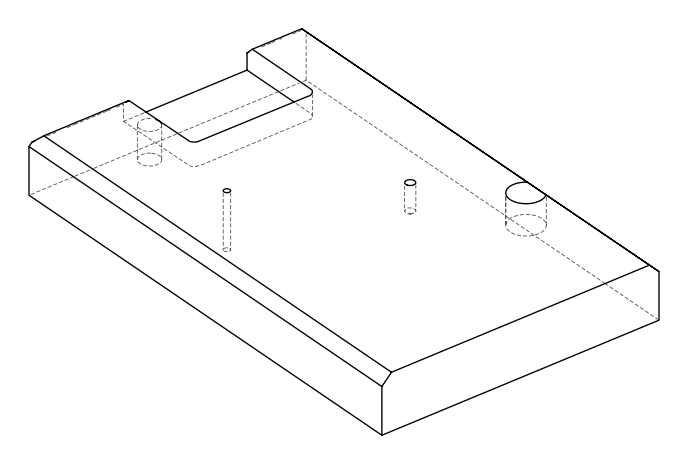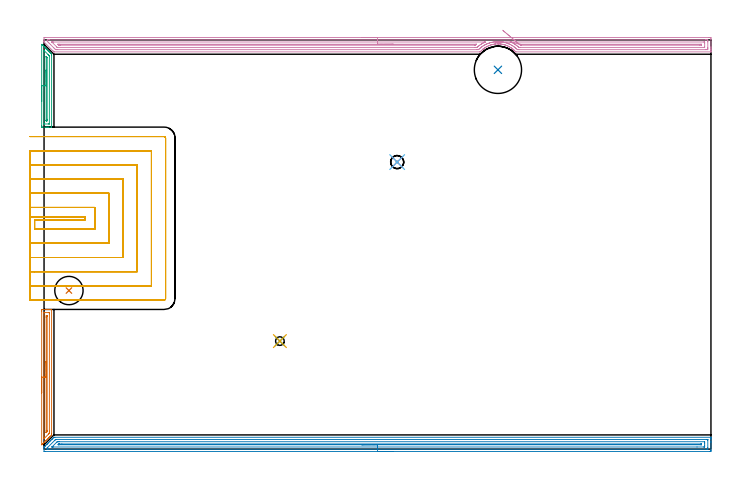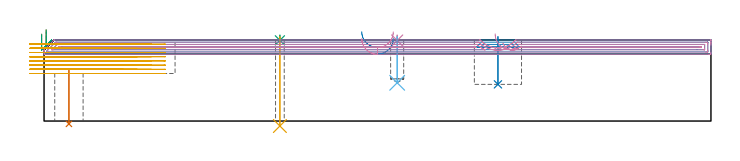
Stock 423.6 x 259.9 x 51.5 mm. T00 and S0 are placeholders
(PLAN: 11 operations, 6 tool changes, 60.4 min)
(1 INDEXABLE_INSERT_DRILL_THROUGH_HOLE_FROM_SOLID | STEP1HOLE_1 | NXT0302_007 | 0.14 min | 13080 mm3)
(2 INDEXABLE_INSERT_DRILL_BLIND_HOLE_FROM_SOLID | STEP1POCKET | UGT0302_009 | 0.12 min | 19916 mm3)
(3 SPOT_DRILL | STEP1HOLE | NXT0321_9005460120000 | 0.03 min | 1 mm3)
(4 SPOT_DRILL_1 | STEP1POCKET_1 | NXT0321_9005460120000 | 0.03 min | 0 mm3)
(5 DRILL_THROUGH_HOLE_INTO_CENTER | STEP1HOLE | UGT0301_450 | 0.23 min | 1205 mm3)
(6 DRILL_BLIND_HOLE_INTO_CENTER | STEP1POCKET_1 | UGT0301_200 | 0.12 min | 1372 mm3)
(7 AREA_MILL | FG_CHAMFER_SURFACE | UGT0205_001 | 2.15 min | 1836 mm3)
(8 AREA_MILL_1 | FG_CHAMFER_SURFACE_1 | UGT0205_001 | 13.65 min | 17023 mm3)
(9 AREA_MILL_2 | FG_CHAMFER_SURFACE_2 | UGT0205_001 | 1.35 min | 1173 mm3)
(10 AREA_MILL_3 | FG_CHAMFER_SURFACE_3 | UGT0205_001 | 13.53 min | 17243 mm3)
(11 MILL_SLOT | SLOT_PARTIAL_RECTANGULAR | NXT0201_011 | Follow Part, ap 3, ae 75% | 29.04 min | 199243 mm3)
(TOOL NXT0302_007 | Index. Insert Drill 18mm [880-D1800L25-05] | D18 PA176 FL90 Z2)
(TOOL UGT0302_009 | Indexable Insert Drill 30mm | D30 PA180 FL50 Z2)
(TOOL NXT0321_9005460120000 | NC Spot Drill, 142deg, 12mm, Carbide, Uncoated | D12 PA142 FL30 Z2)
(TOOL UGT0301_450 | Carbide Drill 5.5 mm | D5.5 PA118 FL57 Z2)
(TOOL UGT0301_200 | Twist Drill 8.3 mm | D8.3 PA118 FL72 Z2)
(TOOL UGT0205_001 | Chamfer Mill 20 x 3 x 45 deg. | D20 FL50 Z2)
(TOOL NXT0201_011 | ENDMILL 12mm [2P460-1200-NA 1630] | D12 FL38 Z6)
(OP 1 INDEXABLE_INSERT_DRILL_THROUGH_HOLE_FROM_SOLID)
G17 G21 G94 G90
T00 M6
G54
G17 G0 G90 X15.8 Y100.7 S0 M3
G43 Z61.5 H1
G94 G81 G98 Z-1.814 F250. R32.2
G80
M5
M2
(OP 2 INDEXABLE_INSERT_DRILL_BLIND_HOLE_FROM_SOLID)
G17 G21 G94 G90
T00 M6
G54
G17 G0 G90 X288.3 Y240.9 S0 M3
G43 Z61.5 H0
G94 G81 G98 Z23.3 F250. R53.5
G80
M5
M2
(OP 3 SPOT_DRILL)
G17 G21 G94 G90
T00 M6
G54
G17 G0 G90 X149.8 Y68.6 S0 M3
G43 Z61.5 H0
G94 G81 G98 Z51.263 F250. R54.5
G80
M5
M2
(OP 4 SPOT_DRILL_1)
G17 G21 G94 G90
T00 M6
G54
G17 G0 G90 X224.3 Y182.3 S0 M3
G43 Z61.5 H0
G94 G81 G98 Z51.143 F250. R54.5
G80
M5
M2
(OP 5 DRILL_THROUGH_HOLE_INTO_CENTER)
G17 G21 G94 G90
T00 M6
G54
G17 G0 G90 X149.8 Y68.6 S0 M3
G43 Z61.5 H0
G94 G73 G98 Z-3.152 F250. Q5.465 R53.5
G80
M5
M2
(OP 6 DRILL_BLIND_HOLE_INTO_CENTER)
G17 G21 G94 G90
T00 M6
G54
G17 G0 G90 X224.3 Y182.3 S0 M3
G43 Z61.5 H0
G94 G81 G98 Z24.3 F250. R53.5
G80
M5
M2
(OP 7 AREA_MILL)
G17 G21 G94 G90
T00 M6
G54
G17 G0 G90 X-1.5 Y35.7 S1061 M3
G43 Z61.5 H0
Z55.2
G94 G1 Y35.738 Z54.328 F250.
Y35.852 Z53.464
Y36.041 Z52.612
Y36.303 Z51.78
Y36.637 Z50.974
Y37.04 Z50.2
Y37.509 Z49.464
Y38.04 Z48.772
Y38.629 Z48.129
Y39.272 Z47.54
Y39.964 Z47.008
Y40.7 Z46.54
Y41.474 Z46.137
Y42.28 Z45.803
Y43.112 Z45.541
Y43.964 Z45.352
Y44.829 Z45.238
Y45.7 Z45.2
Y87.702
X-1.499 Y88.094 Z45.201
X-1.494 Y88.589 Z45.203
X-1.491 Y88.691 Z45.205
X-1.004 Y88.7 Z45.692
X1.65 Z48.344
X2.218 Z48.915
X2.535 Z49.231
X3.102 Z49.799
X3.419 Z50.114
X4.053 Z50.752
X4.445 Z51.144
X4.781 Z51.471
X4.797 Y88.692 Z51.488
X4.8 Y88.54 Z51.5
Y9.554
X4.799 Y9.005 Z51.483
X4.752 Y8.951 Z51.45
X3.997 Y8.197 Z50.697
X3.714 Y7.912 Z50.41
X3.128 Y7.328 Z49.828
X2.829 Y7.027 Z49.525
X2.23 Y6.43 Z48.93
X1.945 Y6.142 Z48.64
X1.338 Y5.537 Z48.037
X1.06 Y5.258 Z47.755
X0.366 Y4.566 Z47.066
X0.001 Y4.199 Z46.697
X-0.551 Y3.649 Z46.149
X-0.892 Y3.306 Z45.804
X-1.34 Y2.86 Z45.358
X-1.446 Y2.759 Z45.252
X-1.493 Y2.719 Z45.205
X-1.499 Y2.833 Z45.201
X-1.5 Y2.86 Z45.2
Y45.7
X-0.086 Z46.614
X-0.085 Y86.524 Z46.615
X-0.084 Y86.631 Z46.616
X-0.081 Y86.683 Z46.619
X-0.08 Y86.688 Z46.62
X-0.061 Y86.692 Z46.639
X-0.01 Y86.696 Z46.69
X0.378 Y86.7 Z47.078
X3.032 Y86.699 Z49.732
X3.264 Y86.695 Z49.964
X3.368 Y86.69 Z50.068
X3.379 Y86.686 Z50.079
X3.381 Y86.67 Z50.081
X3.384 Y86.624 Z50.084
X3.385 Y86.53 Z50.085
X3.386 Y86.343 Z50.086
Y11.373
X3.385 Y10.481 Z50.085
X3.384 Y10.446 Z50.084
X3.367 Y10.028 Z50.067
X3.16 Y9.815 Z49.86
X2.903 Y9.554 Z49.603
X0.144 Y6.794 Z46.844
X0.052 Y6.704 Z46.752
X-0.04 Y6.618 Z46.66
X-0.07 Y6.591 Z46.63
X-0.084 Y6.84 Z46.616
X-0.086 Y7.735 Z46.614
Y45.7
X1.328 Z48.028
X1.329 Y83.631 Z48.029
X1.33 Y83.955 Z48.03
X1.334 Y84.524 Z48.034
X1.335 Y84.677 Z48.035
X1.483 Y84.692 Z48.183
X1.65 Y84.696 Z48.35
X1.824 Y84.695 Z48.524
X1.94 Y84.69 Z48.64
X1.966 Y84.685 Z48.666
X1.967 Y84.67 Z48.667
X1.969 Y84.632 Z48.669
X1.971 Y84.524 Z48.671
Y11.907
X1.97 Y11.339 Z48.67
X1.967 Y11.177 Z48.667
X1.965 Y11.097 Z48.665
X1.957 Y11.068 Z48.657
X1.939 Y11.047 Z48.639
X1.65 Y10.751 Z48.35
X1.499 Y10.599 Z48.199
X1.345 Y10.446 Z48.045
X1.34 Z48.04
X1.336 Z48.036
X1.334 Y10.462 Z48.034
X1.33 Y10.769 Z48.03
X1.329 Y11.339 Z48.029
X1.328 Y11.663 Z48.028
Y45.7
Y46.572 Z48.067
Y47.437 Z48.18
Y48.288 Z48.369
Y49.12 Z48.632
Y49.926 Z48.965
Y50.7 Z49.368
Y51.436 Z49.837
Y52.128 Z50.368
Y52.771 Z50.957
Y53.361 Z51.601
Y53.892 Z52.293
Y54.36 Z53.028
Y54.763 Z53.802
Y55.097 Z54.608
Y55.359 Z55.44
Y55.548 Z56.292
Y55.662 Z57.157
Y55.7 Z58.028
G0 Z61.5
M5
M2
(OP 8 AREA_MILL_1)
G17 G21 G94 G90
T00 M6
G54
G17 G0 G90 X221.8 Y-1.5 S1061 M3
G43 Z61.5 H0
Z52.5
G94 G1 X221.762 Z51.628 F250.
X221.648 Z50.764
X221.459 Z49.912
X221.197 Z49.08
X220.863 Z48.274
X220.46 Z47.5
X219.992 Z46.764
X219.46 Z46.072
X218.871 Z45.429
X218.228 Z44.84
X217.536 Z44.308
X216.8 Z43.84
X216.026 Z43.437
X215.22 Z43.103
X214.388 Z42.841
X213.536 Z42.652
X212.672 Z42.538
X211.8 Z42.5
X0.613
X0.424 Y-1.498 Z42.502
X0.002 Y-1.491 Z42.505
X0. Y-1.316 Z42.681
Y-0.101 Z43.894
Y0.899 Z44.899
X0.01 Y1.202 Z45.201
X0.033 Y1.228 Z45.227
X0.166 Y1.366 Z45.365
X0.613 Y1.814 Z45.811
X0.764 Y1.966 Z45.962
X1.059 Y2.259 Z46.259
X1.65 Y2.852 Z46.848
X1.939 Y3.139 Z47.139
X1.952 Y3.152 Z47.152
X2.536 Y3.738 Z47.734
X2.881 Y4.081 Z48.081
X3.422 Y4.624 Z48.62
X3.796 Y4.996 Z48.996
X4.308 Y5.51 Z49.507
X4.9 Y6.101 Z50.1
X5.078 Y6.279 Z50.276
X5.194 Y6.396 Z50.393
X5.786 Y6.987 Z50.986
X6.229 Y7.429 Z51.429
X6.234 Y7.434 Z51.433
X6.305 Y7.5 Z51.483
X6.864 Z51.5
X423.434
X423.59 Y7.497 Z51.488
X423.592 Y7.475 Z51.466
X423.6 Y7.118 Z51.117
Y6.76 Z50.76
Y6.101 Z50.096
Y4.885 Z48.882
Y4.329 Z48.323
Y-0.708 Z43.289
X423.597 Y-0.986 Z43.011
X423.592 Y-1.492 Z42.506
X423.499 Y-1.495 Z42.503
X422.987 Y-1.5 Z42.5
X211.8
Y-0.086 Z43.914
X2.399
X2.177 Y-0.085 Z43.915
X2.073 Y-0.082 Z43.918
X2.024 Y-0.079 Z43.921
X2.01 Y-0.076 Z43.924
X2.008 Y-0.059 Z43.941
X2.003 Y0.047 Z44.047
X2.001 Y0.294 Z44.294
X2.003 Y0.572 Z44.572
X2.007 Y0.685 Z44.685
X2.01 Y0.735 Z44.735
X2.046 Y0.785 Z44.785
X2.218 Y0.964 Z44.964
X2.399 Y1.148 Z45.148
X6.864 Y5.613 Z49.613
X7.111 Y5.855 Z49.855
X7.329 Y6.067 Z50.067
X7.756 Y6.085 Z50.085
X7.772
X421.201 Y6.086 Z50.086
X421.423 Y6.085 Z50.085
X421.527 Y6.082 Z50.082
X421.576 Y6.079 Z50.079
X421.59 Y6.076 Z50.076
X421.592 Y6.059 Z50.059
X421.596 Y5.953 Z49.953
X421.6 Y5.706 Z49.706
X421.599 Y0.785 Z44.785
X421.597 Y0.392 Z44.392
X421.59 Y-0.005 Z43.995
X421.577 Y-0.079 Z43.921
X421.53 Y-0.081 Z43.919
X421.421 Y-0.084 Z43.916
X421.201 Y-0.086 Z43.914
X211.8
Y1.328 Z45.328
X5.971 Y1.329 Z45.329
X5.421 Y1.33 Z45.33
X5.117 Y1.334 Z45.334
X5.078 Y1.335 Z45.335
X5.056 Y1.346 Z45.346
X5.064 Y1.359 Z45.359
X5.078 Y1.377 Z45.377
X7.893 Y4.193 Z48.193
X8.031 Y4.329 Z48.329
X8.343 Y4.633 Z48.633
X8.394 Y4.665 Z48.665
X8.477 Y4.667 Z48.667
X8.649 Y4.669 Z48.669
X9.197 Y4.671 Z48.671
X9.542 Y4.672 Z48.672
X419.415 Y4.671 Z48.671
X419.53 Y4.669 Z48.669
X419.571 Y4.667 Z48.667
X419.587 Y4.666 Z48.666
X419.59 Y4.633 Z48.633
X419.596 Y4.512 Z48.512
X419.599 Y4.329 Z48.329
X419.6 Y4.146 Z48.146
Y3.443 Z47.443
Y2.374 Z46.374
X419.596 Y1.671 Z45.671
X419.593 Y1.495 Z45.495
X419.579 Y1.335 Z45.335
X419.415 Y1.334 Z45.334
X418.867 Y1.33 Z45.33
X414.753 Y1.328 Z45.328
X211.8
Y2.743 Z46.743
X9.542
X9.354 Y2.744 Z46.744
X9.013 Y2.75 Z46.75
X8.914 Y2.754 Z46.754
X8.975 Y2.82 Z46.82
X9.053 Y2.902 Z46.902
X9.123 Y2.973 Z46.973
X9.283 Y3.129 Z47.129
X9.351 Y3.192 Z47.192
X9.418 Y3.25 Z47.25
X9.542 Y3.253 Z47.253
X9.731 Y3.256 Z47.256
X11.328 Y3.257 Z47.257
X416.924
X417.442 Y3.255 Z47.255
X417.528 Y3.253 Z47.253
X417.588 Y3.251 Z47.251
X417.59 Y3.206 Z47.206
X417.593 Y3. Z47.
X417.59 Y2.794 Z46.794
X417.588 Y2.749 Z46.749
X417.528 Y2.747 Z46.747
X417.44 Y2.745 Z46.745
X416.924 Y2.743 Z46.743
X416.736
X211.8
X210.928 Z46.781
X210.064 Z46.895
X209.212 Z47.083
X208.38 Z47.346
X207.574 Z47.68
X206.8 Z48.082
X206.064 Z48.551
X205.372 Z49.082
X204.729 Z49.672
X204.14 Z50.315
X203.608 Z51.007
X203.14 Z51.743
X202.737 Z52.516
X202.403 Z53.322
X202.141 Z54.154
X201.952 Z55.006
X201.838 Z55.871
X201.8 Z56.743
G0 Z61.5
M5
M2
(OP 9 AREA_MILL_2)
G17 G21 G94 G90
T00 M6
G54
G17 G0 G90 X-1.5 Y220.8 S1061 M3
G43 Z61.5 H0
Z55.2
G94 G1 Y220.838 Z54.328 F250.
Y220.952 Z53.463
Y221.141 Z52.612
Y221.403 Z51.78
Y221.737 Z50.974
Y222.14 Z50.2
Y222.608 Z49.464
Y223.14 Z48.772
Y223.729 Z48.129
Y224.372 Z47.539
Y225.064 Z47.008
Y225.8 Z46.54
Y226.574 Z46.137
Y227.38 Z45.803
Y228.212 Z45.541
Y229.064 Z45.352
Y229.928 Z45.238
Y230.8 Z45.2
Y256.887
X-1.496 Y257.084 Z45.202
X-1.446 Y257.04 Z45.252
X-1.251 Y256.851 Z45.449
X-1.148 Y256.748 Z45.552
X-1.004 Y256.605 Z45.693
X-0.955 Y256.555 Z45.744
X-0.759 Y256.359 Z45.94
X-0.709 Y256.31 Z45.988
X-0.659 Y256.259 Z46.04
X-0.465 Y256.066 Z46.234
X-0.414 Y256.016 Z46.283
X-0.363 Y255.963 Z46.336
X-0.171 Y255.772 Z46.527
X-0.119 Y255.721 Z46.578
X-0.067 Y255.667 Z46.632
X0.122 Y255.478 Z46.821
X0.176 Y255.426 Z46.872
X0.229 Y255.371 Z46.928
X0.416 Y255.185 Z47.115
X0.47 Y255.131 Z47.167
X0.525 Y255.075 Z47.224
X0.71 Y254.891 Z47.409
X0.765 Y254.836 Z47.462
X0.821 Y254.779 Z47.52
X1.003 Y254.597 Z47.702
X1.06 Y254.541 Z47.757
X1.117 Y254.483 Z47.816
X1.297 Y254.303 Z47.996
X1.355 Y254.246 Z48.052
X1.414 Y254.187 Z48.113
X1.591 Y254.01 Z48.29
X1.65 Y253.952 Z48.347
X1.71 Y253.891 Z48.409
X1.885 Y253.716 Z48.584
X1.945 Y253.657 Z48.641
X2.006 Y253.595 Z48.705
X2.178 Y253.422 Z48.877
X2.24 Y253.362 Z48.936
X2.302 Y253.299 Z49.001
X2.472 Y253.128 Z49.171
X2.535 Y253.067 Z49.231
X2.598 Y253.003 Z49.297
X2.766 Y252.835 Z49.465
X2.83 Y252.772 Z49.526
X2.894 Y252.707 Z49.593
X3.06 Y252.541 Z49.759
X3.124 Y252.477 Z49.821
X3.19 Y252.411 Z49.889
X3.353 Y252.247 Z50.052
X3.419 Y252.182 Z50.116
X3.486 Y252.115 Z50.185
X3.647 Y251.954 Z50.346
X3.714 Y251.888 Z50.411
X3.782 Y251.819 Z50.481
X3.941 Y251.66 Z50.64
X4.009 Y251.593 Z50.705
X4.078 Y251.523 Z50.777
X4.234 Y251.366 Z50.934
X4.304 Y251.298 Z51.
X4.375 Y251.227 Z51.072
X4.746 Y250.855 Z51.444
X4.759 Y250.841 Z51.454
X4.8 Y250.795 Z51.481
Y250.338 Z51.5
Y204.59
X4.801 Y204.51 Z51.499
X4.575 Y204.5 Z51.273
X2.935 Z49.634
X2.535 Z49.231
X2.334 Z49.031
X1.65 Z48.347
X1.45 Z48.147
X0.765 Z47.459
X-1.004 Y204.501 Z45.691
X-1.24 Y204.503 Z45.455
X-1.491 Y204.508 Z45.205
X-1.493 Y204.553 Z45.203
X-1.499 Y205.045 Z45.201
X-1.5 Y205.543 Z45.2
Y230.8
X-0.086 Z46.614
Y253.003
X-0.083 Y253.175 Z46.617
X-0.08 Y253.216 Z46.62
X-0.079 Y253.218 Z46.621
X-0.067 Y253.21 Z46.633
X-0.029 Y253.178 Z46.671
X0.007 Y253.143 Z46.707
X0.148 Y253.003 Z46.848
X2.535 Y250.616 Z49.235
X2.811 Y250.338 Z49.511
X3.09 Y250.055 Z49.79
X3.275 Y249.863 Z49.975
X3.379 Y249.746 Z50.079
X3.386 Y249.45 Z50.086
X3.385 Y206.821 Z50.085
X3.381 Y206.608 Z50.081
X3.379 Y206.511 Z50.079
X3.174 Y206.506 Z49.874
X2.853 Y206.501 Z49.553
X0.199 Z46.899
X0.022 Y206.507 Z46.722
X-0.037 Y206.51 Z46.663
X-0.079 Y206.525 Z46.621
X-0.086 Y206.821 Z46.614
Y230.8
X1.328 Z48.028
X1.329 Y248.885 Z48.029
X1.331 Y249.208 Z48.031
X1.333 Y249.3 Z48.033
X1.335 Y249.343 Z48.035
X1.355 Y249.333 Z48.055
X1.486 Y249.209 Z48.186
X1.65 Y249.049 Z48.35
X1.893 Y248.805 Z48.593
X1.952 Y248.741 Z48.652
X1.964 Y248.725 Z48.664
X1.967 Y248.708 Z48.667
X1.969 Y248.67 Z48.669
X1.971 Y248.562 Z48.671
Y209.485
X1.97 Y209.164 Z48.67
X1.966 Y208.597 Z48.666
X1.965 Y208.526 Z48.665
X1.843 Y208.51 Z48.543
X1.745 Y208.502 Z48.445
X1.65 Y208.501 Z48.35
X1.553 Y208.503 Z48.253
X1.36 Y208.51 Z48.06
X1.334 Y208.516 Z48.034
X1.332 Y208.524 Z48.032
X1.33 Y208.551 Z48.03
X1.329 Y208.597 Z48.029
X1.328 Y208.92 Z48.028
Y230.8
Y231.672 Z48.066
Y232.536 Z48.18
Y233.388 Z48.369
Y234.22 Z48.631
Y235.026 Z48.965
Y235.8 Z49.368
Y236.536 Z49.837
Y237.228 Z50.368
Y237.871 Z50.957
Y238.46 Z51.601
Y238.992 Z52.293
Y239.46 Z53.028
Y239.863 Z53.802
Y240.197 Z54.608
Y240.459 Z55.44
Y240.648 Z56.292
Y240.762 Z57.157
Y240.8 Z58.028
G0 Z61.5
M5
M2
(OP 10 AREA_MILL_3)
G17 G21 G94 G90
T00 M6
G54
G17 G0 G90 X201.8 Y261.4 S1061 M3
G43 Z61.5 H0
Z52.4
G94 G1 X201.838 Z51.528 F250.
X201.952 Z50.664
X202.141 Z49.812
X202.403 Z48.98
X202.737 Z48.174
X203.14 Z47.4
X203.609 Z46.664
X204.14 Z45.972
X204.729 Z45.329
X205.372 Z44.74
X206.064 Z44.209
X206.8 Z43.74
X207.574 Z43.337
X208.38 Z43.003
X209.212 Z42.741
X210.064 Z42.552
X210.928 Z42.438
X211.8 Z42.4
X422.433
X422.987 Y261.398 Z42.402
X423.535 Y261.394 Z42.404
X423.592 Y261.392 Z42.406
X423.596 Y260.849 Z42.949
X423.6 Y260.239 Z43.558
Y255.517 Z48.277
Y254.959 Z48.838
Y254.629 Z49.168
Y254.071 Z49.726
Y253.74 Z50.055
Y253.078 Z50.721
Y252.71 Z51.089
Y252.34 Z51.451
X423.591 Y252.303 Z51.488
X423.434 Y252.3 Z51.5
X299.757
X299.564 Y252.305 Z51.49
X299.11 Y252.791 Z51.008
X298.865 Y253.041 Z50.758
X298.765 Y253.14 Z50.656
X298.758 Y253.148 Z50.648
X298.645 Y253.257 Z50.543
X298.567 Y253.331 Z50.468
X298.552 Y253.345 Z50.454
X298.44 Y253.444 Z50.352
X298.269 Y253.596 Z50.199
X298.167 Y253.688 Z50.109
X297.775 Y254.025 Z49.775
X297.761 Y254.036 Z49.764
X297.658 Y254.12 Z49.68
X297.377 Y254.332 Z49.466
X297.214 Y254.456 Z49.343
X296.764 Y254.781 Z49.018
X296.632 Y254.869 Z48.931
X296.573 Y254.908 Z48.891
X296.304 Y255.073 Z48.723
X295.869 Y255.343 Z48.455
X295.462 Y255.573 Z48.226
X295.305 Y255.657 Z48.143
X295.052 Y255.791 Z48.008
X294.975 Y255.829 Z47.969
X294.846 Y255.889 Z47.908
X294.53 Y256.038 Z47.761
X294.081 Y256.235 Z47.564
X293.635 Y256.412 Z47.386
X293.507 Y256.457 Z47.337
X293.186 Y256.577 Z47.221
X292.902 Y256.674 Z47.124
X292.614 Y256.754 Z47.039
X292.292 Y256.848 Z46.948
X291.398 Y257.065 Z46.733
X290.828 Y257.167 Z46.627
X290.503 Y257.228 Z46.569
X290.056 Y257.292 Z46.508
X290.03 Y257.294 Z46.505
X289.935 Y257.302 Z46.495
X289.622 Y257.333 Z46.465
X289.609 Y257.334 Z46.463
X289.042 Y257.362 Z46.425
X288.715 Y257.383 Z46.41
X288.708
X288.481 Y257.38 Z46.402
X288.427 Y257.379 Z46.401
X288.149 Y257.378 Z46.402
X287.82 Y257.381 Z46.415
X286.926 Y257.327 Z46.468
X286.809 Y257.311 Z46.482
X286.71 Y257.3 Z46.496
X286.66 Y257.294 Z46.502
X286.511 Y257.275 Z46.521
X286.363 Y257.256 Z46.537
X286.032 Y257.216 Z46.58
X285.897 Y257.19 Z46.605
X285.47 Y257.11 Z46.682
X285.137 Y257.051 Z46.747
X284.577 Y256.913 Z46.884
X284.456 Y256.884 Z46.915
X284.243 Y256.831 Z46.967
X283.698 Y256.674 Z47.124
X283.348 Y256.552 Z47.247
X282.972 Y256.406 Z47.393
X282.791 Y256.333 Z47.461
X282.533 Y256.235 Z47.563
X282.454 Y256.204 Z47.593
X282.005 Y256.008 Z47.791
X281.56 Y255.796 Z48.
X281.357 Y255.689 Z48.11
X281.105 Y255.554 Z48.245
X280.665 Y255.305 Z48.495
X280.112 Y254.96 Z48.839
X280.028 Y254.908 Z48.891
X279.771 Y254.735 Z49.065
X279.666 Y254.658 Z49.141
X279.321 Y254.407 Z49.393
X279.032 Y254.184 Z49.612
X278.877 Y254.066 Z49.731
X278.825 Y254.024 Z49.773
X278.8 Y254.002 Z49.796
X278.496 Y253.74 Z50.057
X278.4 Y253.658 Z50.14
X277.982 Y253.284 Z50.516
X277.88 Y253.185 Z50.615
X277.836 Y253.142 Z50.658
X277.559 Y252.851 Z50.944
X277.059 Y252.332 Z51.468
X277.031 Y252.307 Z51.493
X276.54 Y252.3 Z51.5
X6.417
X6.305 Y252.304 Z51.489
X6.266 Y252.336 Z51.459
X6.098 Y252.501 Z51.297
X5.971 Y252.629 Z51.171
X5.749 Y252.851 Z50.949
X0.362 Y258.238 Z45.562
X0.166 Y258.437 Z45.363
X0.01 Y258.601 Z45.198
X0.009 Y258.627 Z45.172
X0. Y258.958 Z44.841
Y259.298 Z44.501
Y259.96 Z43.835
Y261.179 Z42.618
X0.002 Y261.391 Z42.405
X0.443 Y261.4 Z42.4
X211.8
Y259.986 Z43.814
X420.283
X421.177 Y259.985 Z43.815
X421.201 Y259.984 Z43.816
X421.59 Y259.96 Z43.84
X421.597 Y259.566 Z44.234
X421.599 Y259.071 Z44.729
X421.6 Y258.675 Z45.125
Y255.12 Z48.68
X421.599 Y254.629 Z49.171
X421.598 Y254.234 Z49.566
X421.59 Y253.74 Z50.06
X421.225 Y253.716 Z50.084
X421.201 Y253.715 Z50.085
X420.334 Y253.714 Z50.086
X301.543
X300.672 Y253.719 Z50.081
X300.651 Y253.721 Z50.079
X300.626 Y253.74 Z50.06
X300.176 Y254.16 Z49.64
X299.758 Y254.544 Z49.256
X299.66 Y254.629 Z49.171
X299.225 Y254.99 Z48.81
X298.865 Y255.271 Z48.529
X298.531 Y255.517 Z48.283
X297.972 Y255.91 Z47.89
X297.184 Y256.406 Z47.394
X297.079 Y256.469 Z47.331
X296.929 Y256.554 Z47.246
X296.186 Y256.948 Z46.852
X295.455 Y257.294 Z46.506
X295.293 Y257.367 Z46.433
X295.164 Y257.423 Z46.377
X294.4 Y257.718 Z46.082
X293.737 Y257.954 Z45.846
X293.507 Y258.023 Z45.777
X292.95 Y258.183 Z45.617
X292.614 Y258.266 Z45.534
X292.504 Y258.293 Z45.507
X292.055 Y258.395 Z45.405
X291.721 Y258.461 Z45.339
X291.376 Y258.526 Z45.274
X290.828 Y258.618 Z45.182
X290.322 Y258.687 Z45.113
X289.935 Y258.724 Z45.076
X289.351 Y258.764 Z45.036
X289.042 Y258.78 Z45.02
X288.423 Y258.799 Z45.001
X288.25 Y258.802 Z44.998
X288.215
X288.149 Y258.8 Z45.
X287.55 Y258.779 Z45.021
X287.256 Y258.763 Z45.037
X286.708 Y258.728 Z45.072
X286.543 Y258.713 Z45.087
X286.363 Y258.692 Z45.108
X285.912 Y258.632 Z45.168
X285.47 Y258.568 Z45.232
X285.142 Y258.509 Z45.291
X284.577 Y258.402 Z45.398
X284.398 Y258.361 Z45.439
X283.684 Y258.192 Z45.608
X283.649 Y258.183 Z45.617
X282.982 Y257.993 Z45.807
X282.899 Y257.968 Z45.832
X282.791 Y257.931 Z45.869
X282.323 Y257.76 Z46.04
X281.898 Y257.599 Z46.201
X281.679 Y257.512 Z46.288
X281.145 Y257.294 Z46.506
X281.005 Y257.233 Z46.567
X280.445 Y256.963 Z46.837
X280.112 Y256.791 Z47.009
X279.862 Y256.655 Z47.145
X279.415 Y256.406 Z47.394
X279.292 Y256.333 Z47.467
X279.264 Y256.316 Z47.484
X279.219 Y256.288 Z47.512
X278.748 Y255.986 Z47.814
X278.326 Y255.707 Z48.093
X278.214 Y255.629 Z48.171
X278.061 Y255.517 Z48.283
X277.704 Y255.248 Z48.552
X277.433 Y255.039 Z48.761
X277.208 Y254.853 Z48.947
X276.943 Y254.629 Z49.171
X276.729 Y254.441 Z49.359
X276.54 Y254.271 Z49.529
X276.267 Y254.012 Z49.788
X275.981 Y253.74 Z50.06
X275.671 Y253.716 Z50.084
X275.647
X274.78 Y253.714 Z50.086
X8.675
X7.781 Y253.715 Z50.085
X7.757 Y253.716 Z50.084
X7.322 Y253.74 Z50.06
X6.864 Y254.189 Z49.611
X6.422 Y254.629 Z49.171
X5.971 Y255.079 Z48.721
X4.185 Y256.865 Z46.935
X3.292 Y257.758 Z46.042
X2.869 Y258.183 Z45.617
X2.399 Y258.66 Z45.14
X2.01 Y259.071 Z44.729
X2.005 Y259.463 Z44.337
X2.01 Y259.96 Z43.84
X2.375 Y259.984 Z43.816
X2.399 Y259.985 Z43.815
X3.266 Y259.986 Z43.814
X211.8
Y258.571 Z45.229
X279.722
X279.848 Y258.57 Z45.23
X280.112 Y258.565 Z45.235
X280.229 Y258.562 Z45.238
X280.151 Y258.524 Z45.276
X280.112 Y258.506 Z45.294
X279.89 Y258.404 Z45.396
X279.412 Y258.183 Z45.617
X279.283 Y258.12 Z45.68
X279.219 Y258.088 Z45.712
X278.703 Y257.808 Z45.992
X278.326 Y257.599 Z46.201
X278.133 Y257.487 Z46.313
X277.811 Y257.294 Z46.506
X277.579 Y257.149 Z46.651
X277.433 Y257.056 Z46.744
X277.044 Y256.793 Z47.007
X276.54 Y256.441 Z47.359
X276.52 Y256.426 Z47.374
X276.493 Y256.406 Z47.394
X276.018 Y256.037 Z47.763
X275.647 Y255.741 Z48.059
X275.525 Y255.639 Z48.161
X275.384 Y255.517 Z48.283
X275.047 Y255.226 Z48.574
X274.944 Y255.138 Z48.662
X274.754 Y255.135 Z48.665
X274.25 Y255.13 Z48.67
X273.861 Y255.129 Z48.671
X273.359 Y255.128 Z48.672
X8.65 Y255.129 Z48.671
X8.519 Y255.13 Z48.67
X8.416 Y255.133 Z48.667
X8.386 Y255.135 Z48.665
X8.364 Y255.147 Z48.653
X8.321 Y255.187 Z48.613
X7.983 Y255.517 Z48.283
X5.317 Y258.183 Z45.617
X5.078 Y258.424 Z45.376
X4.98 Y258.531 Z45.269
X4.951 Y258.566 Z45.234
X4.962 Y258.567 Z45.233
X5.078 Y258.569 Z45.231
X5.58 Y258.571 Z45.229
X5.971
X211.8
Y257.157 Z46.643
X273.999
X274.486 Y257.153 Z46.647
X274.673 Y257.15 Z46.65
X274.721 Y257.146 Z46.654
X274.684 Y257.115 Z46.685
X274.609 Y257.053 Z46.747
X274.082 Y256.629 Z47.171
X274. Y256.566 Z47.234
X273.973 Y256.55 Z47.25
X273.938 Y256.547 Z47.253
X273.861 Y256.544 Z47.256
X273.723 Y256.543 Z47.257
X10.298
X9.68 Y256.544 Z47.256
X9.542 Y256.545 Z47.255
X9.441 Y256.549 Z47.251
X9.409 Y256.552 Z47.248
X9.381 Y256.576 Z47.224
X9.323 Y256.63 Z47.17
X9.1 Y256.851 Z46.949
X8.881 Y257.072 Z46.728
X8.829 Y257.128 Z46.672
X8.812 Y257.148 Z46.652
X8.824 Y257.15 Z46.65
X8.925 Y257.153 Z46.647
X9.542 Y257.157 Z46.643
X9.68
X211.8
X212.672 Z46.681
X213.537 Z46.795
X214.388 Z46.983
X215.22 Z47.246
X216.026 Z47.58
X216.8 Z47.982
X217.536 Z48.451
X218.228 Z48.982
X218.871 Z49.572
X219.46 Z50.215
X219.992 Z50.907
X220.46 Z51.643
X220.863 Z52.417
X221.197 Z53.223
X221.459 Z54.055
X221.648 Z54.906
X221.762 Z55.771
X221.8 Z56.643
G0 Z61.5
X286.551 Y258.415
Z55.386
G1 X286.576 Z54.514
X286.677 Y258.417 Z53.647
X286.852 Y258.42 Z52.793
X287.102 Y258.423 Z51.957
X287.424 Y258.428 Z51.146
X287.815 Y258.434 Z50.366
X288.272 Y258.441 Z49.623
X288.792 Y258.449 Z48.923
X289.372 Y258.458 Z48.271
X290.006 Y258.468 Z47.672
X290.69 Y258.478 Z47.131
X291.418 Y258.489 Z46.651
X292.186 Y258.501 Z46.236
X292.987 Y258.513 Z45.89
X293.814 Y258.525 Z45.615
X294.663 Y258.538 Z45.414
X295.526 Y258.551 Z45.287
X296.397 Y258.565 Z45.235
X296.69 Y258.569 Z45.231
X296.89 Y258.571 Z45.229
X419.025
X419.415 Y258.569 Z45.231
X419.545 Y258.567 Z45.233
X419.584 Y258.565 Z45.235
X419.59 Y258.489 Z45.311
X419.595 Y258.366 Z45.434
X419.599 Y258.183 Z45.617
X419.6 Y257.999 Z45.801
X419.599 Y255.335 Z48.465
X419.592 Y255.15 Z48.65
X419.589 Y255.134 Z48.666
X419.584 Y255.132 Z48.668
X419.562 Y255.13 Z48.67
X419.513 Y255.129 Z48.671
X419.415 Y255.128 Z48.672
X302.436 Y255.129 Z48.671
X301.932 Y255.13 Z48.67
X301.739 Y255.133 Z48.667
X301.693 Y255.135 Z48.665
X301.643 Y255.151 Z48.649
X301.543 Y255.233 Z48.567
X301.208 Y255.517 Z48.283
X300.651 Y255.984 Z47.816
X300.096 Y256.406 Z47.394
X299.758 Y256.649 Z47.151
X298.99 Y257.169 Z46.631
X298.865 Y257.247 Z46.553
X298.788 Y257.294 Z46.506
X298.274 Y257.596 Z46.204
X297.972 Y257.763 Z46.037
X297.182 Y258.183 Z45.617
X296.397 Y258.565 Z45.235
X301.895 Y257.15 Z46.65
X302.436 Y257.156 Z46.644
X302.575 Y257.157 Z46.643
X416.875
X417.492 Y257.152 Z46.648
X417.585 Y257.15 Z46.65
X417.59 Y257.057 Z46.743
X417.592 Y256.85 Z46.95
X417.59 Y256.643 Z47.157
X417.585 Y256.549 Z47.251
X417.487 Y256.547 Z47.253
X416.599 Y256.543 Z47.257
X303.093
X302.765 Y256.545 Z47.255
X302.683 Y256.547 Z47.253
X302.645 Y256.55 Z47.25
X302.6 Y256.565 Z47.235
X302.436 Y256.696 Z47.104
X301.895 Y257.15 Z46.65
X301.318 Y257.635 Z46.21
X300.713 Y258.142 Z45.839
X300.086 Y258.668 Z45.537
X299.441 Y259.209 Z45.308
X298.784 Y259.761 Z45.153
X298.118 Y260.319 Z45.073
X297.45 Y260.88 Z45.07
X296.784 Y261.439 Z45.142
X296.125 Y261.991 Z45.29
X295.479 Y262.534 Z45.513
X294.85 Y263.061 Z45.808
X294.243 Y263.57 Z46.173
X293.663 Y264.057 Z46.607
X293.114 Y264.518 Z47.104
X292.6 Y264.949 Z47.662
X292.126 Y265.347 Z48.276
X291.694 Y265.709 Z48.943
X291.308 Y266.032 Z49.655
G0 Z61.5
M5
M2
(OP 11 MILL_SLOT)
G17 G21 G94 G90
T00 M6
G54
G17 G0 G90 X-9. Y147.5 S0 M3
G43 Z61.5 H1
Z48.837
G94 G1 X-6. F250.
X26.2 F500.
Y145.7
X-6.
Y139.7
X32.2
Y153.5
X-6.
X-9. F250.
Y130.7
X-6.
X41.2 F500.
Y162.5
X-6.
X-9. F250.
Y121.7
X-6.
X50.2 F500.
Y171.5
X-6.
X-9. F250.
Y112.7
X-6.
X59.2 F500.
Y180.5
X-6.
X-9. F250.
Y103.7
X-6.
X68.2 F500.
Y189.5
X-6.
X-9. F250.
Y94.7
X-6.
X76.3 F500.
G3 X77.2 Y95.6 R0.9
G1 Y197.6
G3 X76.3 Y198.5 R0.9
G1 X-6.
X-9. F250.
G0 Y147.5 Z46.175
G1 X-6.
X26.2 F500.
Y145.7
X-6.
Y139.7
X32.2
Y153.5
X-6.
X-9. F250.
Y130.7
X-6.
X41.2 F500.
Y162.5
X-6.
X-9. F250.
Y121.7
X-6.
X50.2 F500.
Y171.5
X-6.
X-9. F250.
Y112.7
X-6.
X59.2 F500.
Y180.5
X-6.
X-9. F250.
Y103.7
X-6.
X68.2 F500.
Y189.5
X-6.
X-9. F250.
Y94.7
X-6.
X76.3 F500.
G3 X77.2 Y95.6 R0.9
G1 Y197.6
G3 X76.3 Y198.5 R0.9
G1 X-6.
X-9. F250.
G0 Y147.5 Z43.512
G1 X-6.
X26.2 F500.
Y145.7
X-6.
Y139.7
X32.2
Y153.5
X-6.
X-9. F250.
Y130.7
X-6.
X41.2 F500.
Y162.5
X-6.
X-9. F250.
Y121.7
X-6.
X50.2 F500.
Y171.5
X-6.
X-9. F250.
Y112.7
X-6.
X59.2 F500.
Y180.5
X-6.
X-9. F250.
Y103.7
X-6.
X68.2 F500.
Y189.5
X-6.
X-9. F250.
Y94.7
X-6.
X76.3 F500.
G3 X77.2 Y95.6 R0.9
G1 Y197.6
G3 X76.3 Y198.5 R0.9
G1 X-6.
X-9. F250.
G0 Y147.5 Z40.85
G1 X-6.
X26.2 F500.
Y145.7
X-6.
Y139.7
X32.2
Y153.5
X-6.
X-9. F250.
Y130.7
X-6.
X41.2 F500.
Y162.5
X-6.
X-9. F250.
Y121.7
X-6.
X50.2 F500.
Y171.5
X-6.
X-9. F250.
Y112.7
X-6.
X59.2 F500.
Y180.5
X-6.
X-9. F250.
Y103.7
X-6.
X68.2 F500.
Y189.5
X-6.
X-9. F250.
Y94.7
X-6.
X76.3 F500.
G3 X77.2 Y95.6 R0.9
G1 Y197.6
G3 X76.3 Y198.5 R0.9
G1 X-6.
X-9. F250.
G0 Y147.5 Z38.187
G1 X-6.
X26.2 F500.
Y145.7
X-6.
Y139.7
X32.2
Y153.5
X-6.
X-9. F250.
Y130.7
X-6.
X41.2 F500.
Y162.5
X-6.
X-9. F250.
Y121.7
X-6.
X50.2 F500.
Y171.5
X-6.
X-9. F250.
Y112.7
X-6.
X59.2 F500.
Y180.5
X-6.
X-9. F250.
Y103.7
X-6.
X68.2 F500.
Y189.5
X-6.
X-9. F250.
Y94.7
X-6.
X76.3 F500.
G3 X77.2 Y95.6 R0.9
G1 Y197.6
G3 X76.3 Y198.5 R0.9
G1 X-6.
X-9. F250.
G0 Y147.5 Z35.525
G1 X-6.
X26.2 F500.
Y145.7
X-6.
Y139.7
X32.2
Y153.5
X-6.
X-9. F250.
Y130.7
X-6.
X41.2 F500.
Y162.5
X-6.
X-9. F250.
Y121.7
X-6.
X50.2 F500.
Y171.5
X-6.
X-9. F250.
Y112.7
X-6.
X59.2 F500.
Y180.5
X-6.
X-9. F250.
Y103.7
X-6.
X68.2 F500.
Y189.5
X-6.
X-9. F250.
Y94.7
X-6.
X76.3 F500.
G3 X77.2 Y95.6 R0.9
G1 Y197.6
G3 X76.3 Y198.5 R0.9
G1 X-6.
X-9. F250.
G0 Y147.5 Z32.862
G1 X-6.
X26.2 F500.
Y145.7
X-6.
Y139.7
X32.2
Y153.5
X-6.
X-9. F250.
Y130.7
X-6.
X41.2 F500.
Y162.5
X-6.
X-9. F250.
Y121.7
X-6.
X50.2 F500.
Y171.5
X-6.
X-9. F250.
Y112.7
X-6.
X59.2 F500.
Y180.5
X-6.
X-9. F250.
Y103.7
X-6.
X68.2 F500.
Y189.5
X-6.
X-9. F250.
Y94.7
X-6.
X76.3 F500.
G3 X77.2 Y95.6 R0.9
G1 Y197.6
G3 X76.3 Y198.5 R0.9
G1 X-6.
X-9. F250.
G0 Y147.5 Z30.2
G1 X-6.
X26.2 F500.
Y145.7
X-6.
Y139.7
X32.2
Y153.5
X-6.
X-9. F250.
Y130.7
X-6.
X41.2 F500.
Y162.5
X-6.
X-9. F250.
Y121.7
X-6.
X50.2 F500.
Y171.5
X-6.
X-9. F250.
Y112.7
X-6.
X59.2 F500.
Y180.5
X-6.
X-9. F250.
Y103.7
X-6.
X68.2 F500.
Y189.5
X-6.
X-9. F250.
Y94.7
X-6.
X76.3 F500.
G3 X77.2 Y95.6 R0.9
G1 Y197.6
G3 X76.3 Y198.5 R0.9
G1 X-6.
X-9. F250.
G0 Z61.5
M5
M2
